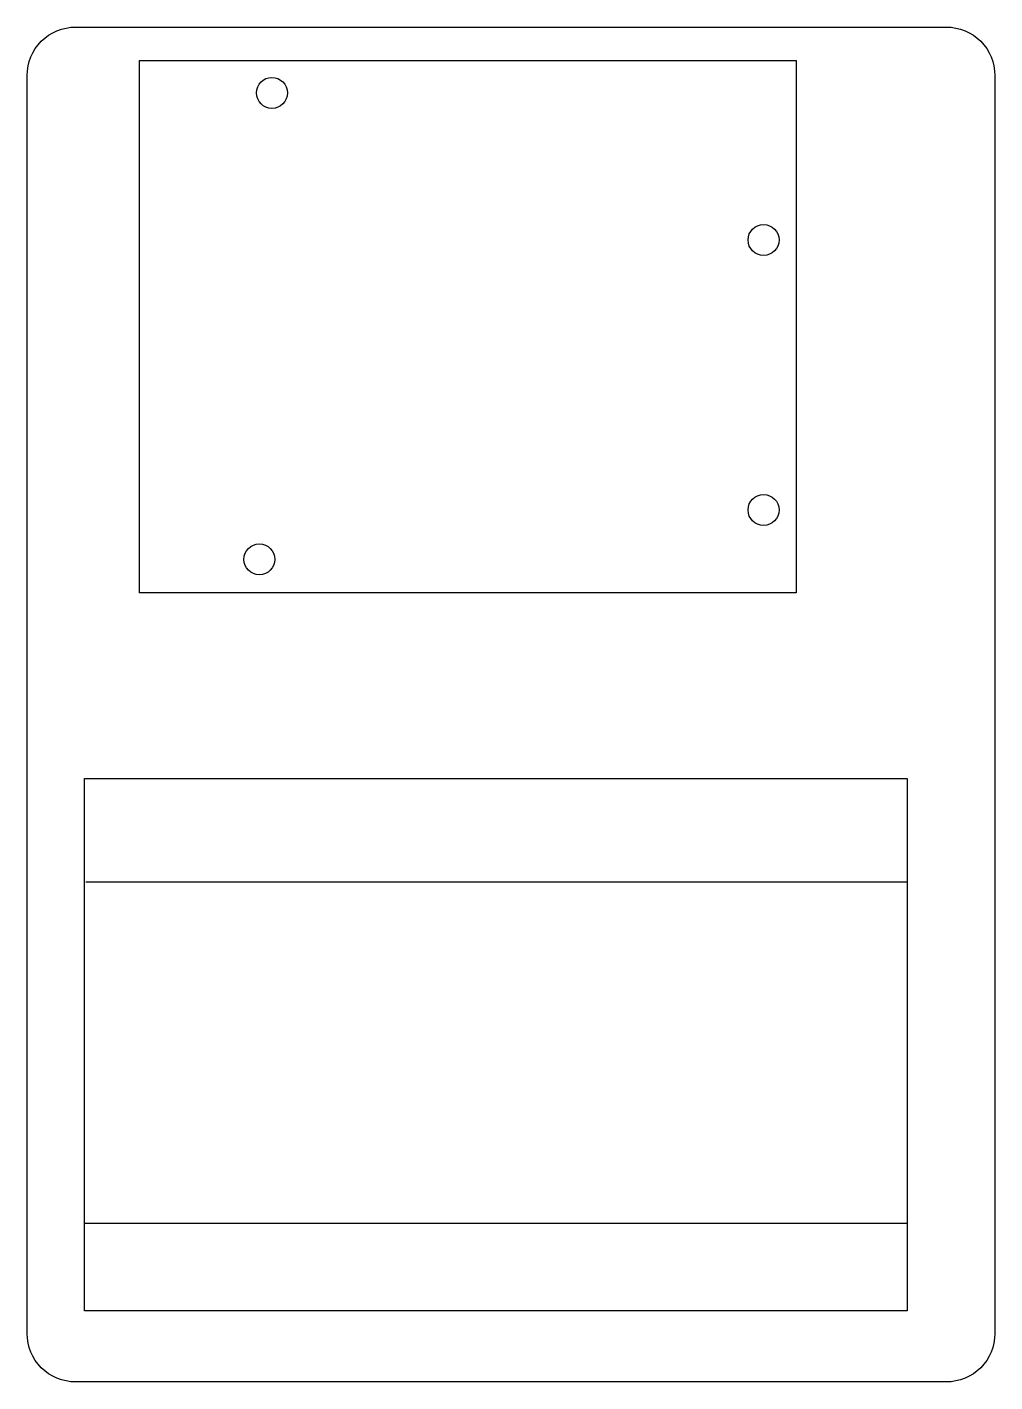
# Model space of a CAD drawing. Extents: x 10 to 110, y 10 to 150.
import ezdxf

# ---------------------------------------------------------------- set-up
doc = ezdxf.new("R2010")
doc.units = 0

# ---------------------------------------------------------------- blocks, each defined once
blk = doc.blocks.new('SKETCH')
at = {"color": 7}
blk.add_lwpolyline([(15, 150), (105, 150, -0.414214), (110, 145), (110, 15, -0.414214), (105, 10), (15, 10, -0.414214), (10, 15), (10, 145, -0.414214)], format="xyb", close=True, dxfattribs=at)
for points in [[(21.63, 146.54), (89.47, 146.54), (89.47, 91.54), (21.63, 91.54)], [(15.94, 72.35), (100.94, 72.35), (100.94, 17.35), (15.94, 17.35)]]:
    blk.add_lwpolyline(points, close=True, dxfattribs=at)
for points in [[(16.08, 61.69), (100.95, 61.69)], [(15.86, 26.41), (100.95, 26.41)]]:
    blk.add_lwpolyline(points, dxfattribs=at)
for centre in [(35.3, 143.2), (86.1, 128), (86.1, 100.1), (34, 95)]:
    blk.add_circle(centre, 1.6, dxfattribs=at)

msp = doc.modelspace()

# ---------------------------------------------------------------- block references
msp.add_blockref('SKETCH', (0, 0))

doc.saveas('drawing.dxf')
